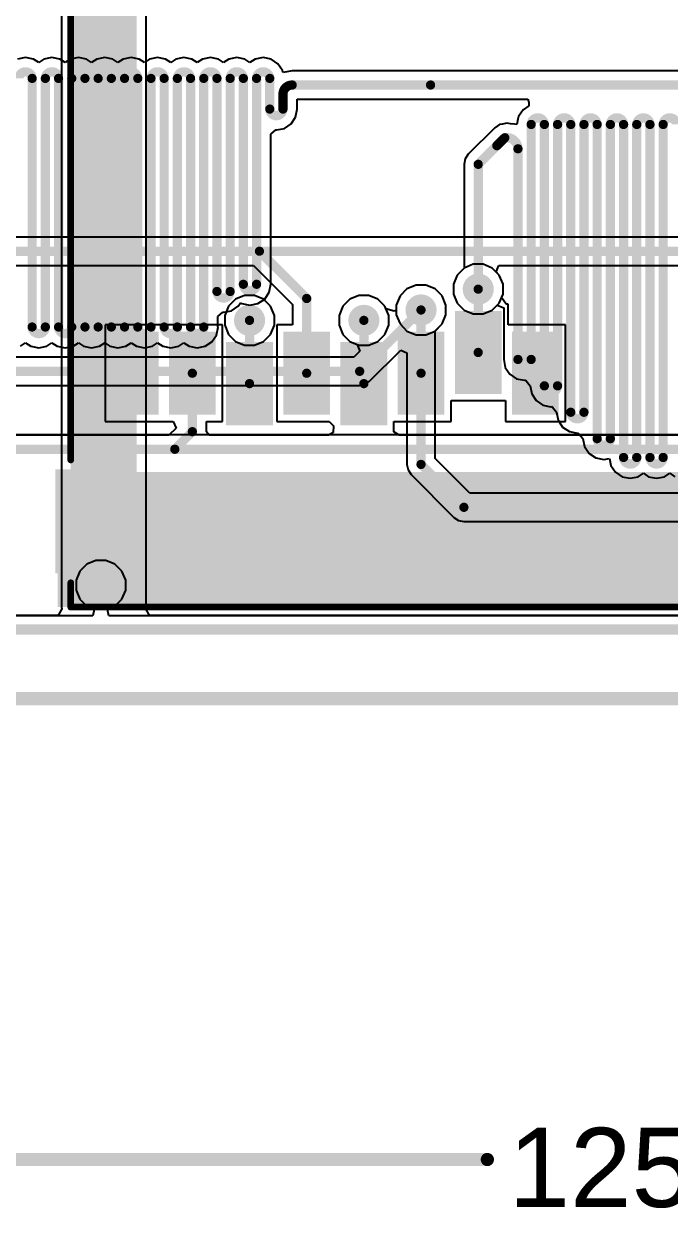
# Model space of a CAD drawing. Header units: inches. Extents: x -3 to 128, y -12 to 41.
# Drawn here: x 45.28 to 57.71, y -11.57 to 11.65 of the extents above; entities that cross this region are included whole.
import ezdxf

# ---------------------------------------------------------------- set-up
doc = ezdxf.new("R2010")
doc.units = ezdxf.units.IN
for name, color, linetype in [('Board Cutout', 216, 'Continuous'), ('Bottom Layer', 5, 'Continuous'), ('Dimension', 6, 'Continuous'), ('Layer 1', 16, 'Continuous'), ('Layer 2', 76, 'Continuous'), ('Top Layer', 1, 'Continuous'), ('Top Overlay', 2, 'Continuous'), ('Top Paste', 8, 'Continuous'), ('Top Solder', 216, 'Continuous'), ('Via Holes', 16, 'Continuous')]:
    doc.layers.add(name, color=color, linetype=linetype)
doc.styles.add('Arial', font='', dxfattribs={"height": 0.2})
doc.styles.get('Arial').set_extended_font_data('Arial')

msp = doc.modelspace()

# ---------------------------------------------------------------- hatches: boundary and pattern name
at = {"layer": 'Bottom Layer'}
h = msp.add_hatch(color=5, dxfattribs=at)
edge = h.paths.add_edge_path()
edge.add_arc((54.021, 6.546), 0.3, 0, 360)
h = msp.add_hatch(color=5, dxfattribs=at)
edge = h.paths.add_edge_path()
edge.add_arc((52.921, 6.146), 0.3, 0, 360)
h = msp.add_hatch(color=5, dxfattribs=at)
edge = h.paths.add_edge_path()
edge.add_arc((49.621, 5.946), 0.3, 0, 360)
h = msp.add_hatch(color=5, dxfattribs=at)
edge = h.paths.add_edge_path()
edge.add_arc((51.821, 5.946), 0.3, 0, 360)
h = msp.add_hatch(color=5, dxfattribs=at)
edge = h.paths.add_edge_path()
edge.add_arc((46.761, 0.85), 0.3, 0, 360)
at = {"layer": 'Layer 1'}
h = msp.add_hatch(color=16, dxfattribs=at)
edge = h.paths.add_edge_path()
edge.add_arc((54.021, 6.546), 0.3, 0, 360)
h = msp.add_hatch(color=16, dxfattribs=at)
edge = h.paths.add_edge_path()
edge.add_arc((52.921, 6.146), 0.3, 0, 360)
h = msp.add_hatch(color=16, dxfattribs=at)
edge = h.paths.add_edge_path()
edge.add_arc((49.621, 5.946), 0.3, 0, 360)
h = msp.add_hatch(color=16, dxfattribs=at)
edge = h.paths.add_edge_path()
edge.add_arc((51.821, 5.946), 0.3, 0, 360)
h = msp.add_hatch(color=16, dxfattribs=at)
edge = h.paths.add_edge_path()
edge.add_arc((46.761, 0.85), 0.3, 0, 360)
at = {"layer": 'Layer 2'}
msp.add_hatch(color=76, dxfattribs=at).paths.add_polyline_path([(46.181, 0.429), (47.451, 0.429), (47.451, 15.63), (46.181, 15.63)])
h = msp.add_hatch(color=76, dxfattribs=at)
edge = h.paths.add_edge_path()
edge.add_arc((54.021, 6.546), 0.3, 0, 360)
h = msp.add_hatch(color=76, dxfattribs=at)
edge = h.paths.add_edge_path()
edge.add_arc((52.921, 6.146), 0.3, 0, 360)
h = msp.add_hatch(color=76, dxfattribs=at)
edge = h.paths.add_edge_path()
edge.add_arc((49.621, 5.946), 0.3, 0, 360)
h = msp.add_hatch(color=76, dxfattribs=at)
edge = h.paths.add_edge_path()
edge.add_arc((51.821, 5.946), 0.3, 0, 360)
h = msp.add_hatch(color=76, dxfattribs=at)
edge = h.paths.add_edge_path()
edge.add_arc((46.761, 0.85), 0.3, 0, 360)
at = {"layer": 'Top Layer'}
h = msp.add_hatch(color=1, dxfattribs=at)
edge = h.paths.add_edge_path()
edge.add_arc((54.021, 6.546), 0.3, 0, 360)
h = msp.add_hatch(color=1, dxfattribs=at)
edge = h.paths.add_edge_path()
edge.add_arc((52.921, 6.146), 0.3, 0, 360)
h = msp.add_hatch(color=1, dxfattribs=at)
edge = h.paths.add_edge_path()
edge.add_arc((49.621, 5.946), 0.3, 0, 360)
h = msp.add_hatch(color=1, dxfattribs=at)
edge = h.paths.add_edge_path()
edge.add_arc((51.821, 5.946), 0.3, 0, 360)
for points in [[(53.621, 6.079), (54.421, 6.079), (54.421, 4.579), (53.621, 4.579)], [(47.021, 5.679), (47.821, 5.679), (47.821, 4.179), (47.021, 4.179)], [(48.121, 5.679), (48.921, 5.679), (48.921, 4.179), (48.121, 4.179)], [(50.321, 5.679), (51.121, 5.679), (51.121, 4.179), (50.321, 4.179)], [(52.521, 5.679), (53.321, 5.679), (53.321, 4.179), (52.521, 4.179)], [(54.721, 5.679), (55.521, 5.679), (55.521, 4.179), (54.721, 4.179)], [(49.221, 5.479), (50.021, 5.479), (50.021, 3.979), (49.221, 3.979)], [(51.421, 5.479), (52.221, 5.479), (52.221, 3.979), (51.421, 3.979)], [(45.931, 0.429), (60.481, 0.429), (60.481, 3.029), (45.931, 3.029)], [(45.931, 3.029), (47.331, 3.029), (47.331, 1.129), (45.931, 1.129)]]:
    msp.add_hatch(color=1, dxfattribs=at).paths.add_polyline_path(points)
h = msp.add_hatch(color=1, dxfattribs=at)
edge = h.paths.add_edge_path()
edge.add_arc((46.761, 0.85), 0.3, 0, 360)
at = {"layer": 'Top Paste'}
for points in [[(53.621, 6.079), (54.421, 6.079), (54.421, 4.579), (53.621, 4.579)], [(47.021, 5.679), (47.821, 5.679), (47.821, 4.179), (47.021, 4.179)], [(48.121, 5.679), (48.921, 5.679), (48.921, 4.179), (48.121, 4.179)], [(50.321, 5.679), (51.121, 5.679), (51.121, 4.179), (50.321, 4.179)], [(52.521, 5.679), (53.321, 5.679), (53.321, 4.179), (52.521, 4.179)], [(54.721, 5.679), (55.521, 5.679), (55.521, 4.179), (54.721, 4.179)], [(49.221, 5.479), (50.021, 5.479), (50.021, 3.979), (49.221, 3.979)], [(51.421, 5.479), (52.221, 5.479), (52.221, 3.979), (51.421, 3.979)], [(45.931, 3.029), (47.331, 3.029), (47.331, 1.129), (45.931, 1.129)]]:
    msp.add_hatch(color=8, dxfattribs=at).paths.add_polyline_path(points)
at = {"layer": 'Top Solder'}
for points in [[(53.571, 6.129), (54.471, 6.129), (54.471, 4.529), (53.571, 4.529)], [(46.971, 5.729), (47.871, 5.729), (47.871, 4.129), (46.971, 4.129)], [(48.071, 5.729), (48.971, 5.729), (48.971, 4.129), (48.071, 4.129)], [(50.271, 5.729), (51.171, 5.729), (51.171, 4.129), (50.271, 4.129)], [(52.471, 5.729), (53.371, 5.729), (53.371, 4.129), (52.471, 4.129)], [(54.671, 5.729), (55.571, 5.729), (55.571, 4.129), (54.671, 4.129)], [(49.171, 5.529), (50.071, 5.529), (50.071, 3.929), (49.171, 3.929)], [(51.371, 5.529), (52.271, 5.529), (52.271, 3.929), (51.371, 3.929)], [(45.881, 3.079), (47.381, 3.079), (47.381, 1.079), (45.881, 1.079)]]:
    msp.add_hatch(color=216, dxfattribs=at).paths.add_polyline_path(points)
at = {"layer": 'Via Holes'}
h = msp.add_hatch(color=7, dxfattribs=at)
edge = h.paths.add_edge_path()
edge.add_arc((54.021, 6.546), 0.15, 0, 360)
h = msp.add_hatch(color=7, dxfattribs=at)
edge = h.paths.add_edge_path()
edge.add_arc((52.921, 6.146), 0.15, 0, 360)
h = msp.add_hatch(color=7, dxfattribs=at)
edge = h.paths.add_edge_path()
edge.add_arc((49.621, 5.946), 0.15, 0, 360)
h = msp.add_hatch(color=7, dxfattribs=at)
edge = h.paths.add_edge_path()
edge.add_arc((51.821, 5.946), 0.15, 0, 360)
h = msp.add_hatch(color=7, dxfattribs=at)
edge = h.paths.add_edge_path()
edge.add_arc((46.761, 0.85), 0.15, 0, 360)

# ---------------------------------------------------------------- linework, layer by layer
at = {"layer": 'Board Cutout'}
msp.add_lwpolyline([(0, 0, 0.2, 0.2, 0), (60, 0, 0.2, 0.2, 0)], format="xyseb", dxfattribs=at)
at = {"layer": 'Bottom Layer'}
for p, q in [((53.926, 7.024), (53.75, 6.951)), ((54.116, 7.024), (53.926, 7.024)), ((54.291, 6.951), (54.116, 7.024)), ((53.616, 6.817), (53.543, 6.641)), ((53.75, 6.951), (53.616, 6.817)), ((54.426, 6.817), (54.291, 6.951)), ((54.499, 6.641), (54.426, 6.817)), ((52.65, 6.551), (52.516, 6.417)), ((52.826, 6.624), (52.65, 6.551)), ((53.016, 6.624), (52.826, 6.624)), ((53.191, 6.551), (53.016, 6.624)), ((53.326, 6.417), (53.191, 6.551)), ((53.543, 6.641), (53.543, 6.451)), ((54.499, 6.451), (54.499, 6.641)), ((49.35, 6.351), (49.216, 6.217)), ((49.526, 6.424), (49.35, 6.351)), ((49.716, 6.424), (49.526, 6.424)), ((49.891, 6.351), (49.716, 6.424)), ((50.026, 6.217), (49.891, 6.351)), ((52.516, 6.417), (52.443, 6.241)), ((53.399, 6.241), (53.326, 6.417)), ((53.543, 6.451), (53.616, 6.276)), ((53.616, 6.276), (53.75, 6.141)), ((54.291, 6.141), (54.426, 6.276)), ((54.426, 6.276), (54.499, 6.451)), ((49.216, 6.217), (49.143, 6.041)), ((49.143, 6.041), (49.143, 5.851)), ((50.099, 6.041), (50.026, 6.217)), ((50.099, 5.851), (50.099, 6.041)), ((52.443, 6.241), (52.443, 6.051)), ((52.443, 6.051), (52.516, 5.876)), ((53.326, 5.876), (53.399, 6.051)), ((53.399, 6.051), (53.399, 6.241)), ((53.75, 6.141), (53.926, 6.069)), ((53.926, 6.069), (54.116, 6.069)), ((54.116, 6.069), (54.291, 6.141)), ((49.143, 5.851), (49.216, 5.676)), ((50.026, 5.676), (50.099, 5.851)), ((52.516, 5.876), (52.65, 5.741)), ((53.191, 5.741), (53.326, 5.876)), ((49.216, 5.676), (49.35, 5.541)), ((49.891, 5.541), (50.026, 5.676)), ((52.65, 5.741), (52.826, 5.669)), ((52.826, 5.669), (53.016, 5.669)), ((53.016, 5.669), (53.191, 5.741)), ((49.35, 5.541), (49.526, 5.469)), ((49.526, 5.469), (49.716, 5.469)), ((49.716, 5.469), (49.891, 5.541)), ((60.858, 3.746), (0.259, 3.746))]:
    msp.add_line(p, q, dxfattribs=at)
at = {"layer": 'Dimension'}
for points in [[(36.856, -1.334, 0.254, 0.254, 0), (60, -1.334, 0.254, 0.254, 0)], [(0, -10.199, 0.254, 0.254, 0), (54.197, -10.199, 0.254, 0.254, 0)]]:
    msp.add_lwpolyline(points, format="xyseb", dxfattribs=at)
msp.add_lwpolyline([(54.133, -10.199, 0.127, 0.127, 1), (54.26, -10.199, 0.127, 0.127, 1)], format="xyseb", close=True, dxfattribs=at)
at = {"layer": 'Layer 1'}
for p, q in [((45.311, 11.002), (45.157, 10.972)), ((45.465, 10.972), (45.311, 11.002)), ((45.565, 10.904), (45.465, 10.972)), ((45.665, 10.972), (45.565, 10.904)), ((45.819, 11.002), (45.665, 10.972)), ((45.973, 10.972), (45.819, 11.002)), ((46.073, 10.904), (45.973, 10.972)), ((46.173, 10.972), (46.073, 10.904)), ((46.327, 11.002), (46.173, 10.972)), ((46.481, 10.972), (46.327, 11.002)), ((46.581, 10.904), (46.481, 10.972)), ((46.681, 10.972), (46.581, 10.904)), ((46.835, 11.002), (46.681, 10.972)), ((46.989, 10.972), (46.835, 11.002)), ((47.089, 10.904), (46.989, 10.972)), ((47.189, 10.972), (47.089, 10.904)), ((47.343, 11.002), (47.189, 10.972)), ((47.497, 10.972), (47.343, 11.002)), ((47.597, 10.904), (47.497, 10.972)), ((47.697, 10.972), (47.597, 10.904)), ((47.851, 11.002), (47.697, 10.972)), ((48.005, 10.972), (47.851, 11.002)), ((48.105, 10.904), (48.005, 10.972)), ((48.205, 10.972), (48.105, 10.904)), ((48.359, 11.002), (48.205, 10.972)), ((48.513, 10.972), (48.359, 11.002)), ((48.613, 10.904), (48.513, 10.972)), ((48.713, 10.972), (48.613, 10.904)), ((48.867, 11.002), (48.713, 10.972)), ((49.021, 10.972), (48.867, 11.002)), ((49.121, 10.904), (49.021, 10.972)), ((49.221, 10.972), (49.121, 10.904)), ((49.375, 11.002), (49.221, 10.972)), ((49.529, 10.972), (49.375, 11.002)), ((49.629, 10.904), (49.529, 10.972)), ((49.729, 10.972), (49.629, 10.904)), ((49.883, 11.002), (49.729, 10.972)), ((50.037, 10.972), (49.883, 11.002)), ((50.167, 10.884), (50.037, 10.972)), ((50.254, 10.754), (50.167, 10.884)), ((50.261, 10.718), (50.254, 10.754)), ((50.268, 10.715), (50.261, 10.718)), ((50.442, 10.749), (50.268, 10.715)), ((50.442, 10.746), (50.442, 10.749)), ((60.302, 10.746), (50.442, 10.746)), ((50.508, 9.857), (50.538, 10.011)), ((50.536, 10.011), (50.536, 10.202)), ((50.536, 10.202), (54.976, 10.202)), ((50.538, 10.011), (50.536, 10.011)), ((54.883, 9.999), (54.796, 9.868)), ((54.997, 10.075), (54.883, 9.999)), ((54.976, 10.202), (54.996, 10.138)), ((54.996, 10.138), (54.997, 10.075)), ((50.421, 9.727), (50.508, 9.857)), ((54.785, 9.815), (54.761, 9.715)), ((54.796, 9.868), (54.785, 9.815)), ((50.028, 9.531), (50.126, 9.612)), ((50.028, 6.64), (50.028, 9.531)), ((50.126, 9.612), (50.137, 9.609)), ((50.137, 9.609), (50.291, 9.64)), ((50.291, 9.64), (50.421, 9.727)), ((54.34, 9.652), (53.828, 9.141)), ((54.428, 9.711), (54.34, 9.652)), ((54.486, 9.722), (54.428, 9.711)), ((54.569, 9.739), (54.486, 9.722)), ((54.486, 9.722), (54.486, 9.722)), ((54.642, 9.724), (54.569, 9.739)), ((54.718, 9.718), (54.642, 9.724)), ((54.761, 9.715), (54.718, 9.718)), ((53.828, 9.141), (53.77, 9.052)), ((53.77, 9.052), (53.749, 8.948)), ((53.749, 8.948), (53.749, 6.95)), ((53.616, 6.817), (53.543, 6.641)), ((53.749, 6.95), (53.616, 6.817)), ((50, 6.486), (50.03, 6.64)), ((50.03, 6.64), (50.028, 6.64)), ((52.65, 6.551), (52.516, 6.417)), ((52.826, 6.624), (52.65, 6.551)), ((53.016, 6.624), (52.826, 6.624)), ((53.191, 6.551), (53.016, 6.624)), ((53.326, 6.417), (53.191, 6.551)), ((53.543, 6.641), (53.543, 6.451)), ((49.405, 6.218), (49.45, 6.286)), ((49.45, 6.286), (49.475, 6.269)), ((49.475, 6.269), (49.629, 6.239)), ((49.629, 6.239), (49.783, 6.269)), ((49.783, 6.269), (49.913, 6.356)), ((49.913, 6.356), (50, 6.486)), ((51.55, 6.351), (51.416, 6.217)), ((51.726, 6.424), (51.55, 6.351)), ((51.916, 6.424), (51.726, 6.424)), ((52.091, 6.351), (51.916, 6.424)), ((52.226, 6.217), (52.091, 6.351)), ((52.516, 6.417), (52.443, 6.241)), ((53.399, 6.241), (53.326, 6.417)), ((53.543, 6.451), (53.616, 6.276)), ((53.616, 6.276), (53.75, 6.141)), ((49.012, 6.022), (49.11, 6.103)), ((49.11, 6.103), (49.121, 6.101)), ((49.121, 6.101), (49.275, 6.131)), ((49.275, 6.131), (49.405, 6.218)), ((51.416, 6.217), (51.343, 6.041)), ((51.343, 6.041), (51.343, 5.851)), ((52.246, 6.169), (52.226, 6.217)), ((52.402, 6.123), (52.246, 6.169)), ((52.443, 6.151), (52.402, 6.123)), ((52.443, 6.241), (52.443, 6.151)), ((53.326, 5.876), (53.399, 6.051)), ((53.399, 6.051), (53.399, 6.241)), ((53.75, 6.141), (53.926, 6.069)), ((53.926, 6.069), (54.116, 6.069)), ((54.116, 6.069), (54.291, 6.141)), ((54.291, 6.141), (54.387, 6.237)), ((54.387, 6.237), (54.514, 6.184)), ((54.514, 6.184), (54.514, 5.194)), ((48.984, 5.664), (49.014, 5.818)), ((49.012, 5.818), (49.012, 6.022)), ((49.014, 5.818), (49.012, 5.818)), ((51.343, 5.851), (51.416, 5.676)), ((53.193, 5.743), (53.326, 5.876)), ((48.897, 5.534), (48.984, 5.664)), ((51.416, 5.676), (51.55, 5.541)), ((53.193, 3.286), (53.193, 5.743)), ((45.211, 5.447), (45.311, 5.514)), ((45.311, 5.514), (45.411, 5.447)), ((45.411, 5.447), (45.565, 5.417)), ((45.565, 5.417), (45.719, 5.447)), ((45.719, 5.447), (45.819, 5.514)), ((45.819, 5.514), (45.919, 5.447)), ((45.919, 5.447), (46.073, 5.417)), ((46.073, 5.417), (46.227, 5.447)), ((46.227, 5.447), (46.327, 5.514)), ((46.327, 5.514), (46.427, 5.447)), ((46.427, 5.447), (46.581, 5.417)), ((46.581, 5.417), (46.735, 5.447)), ((46.735, 5.447), (46.835, 5.514)), ((46.835, 5.514), (46.935, 5.447)), ((46.935, 5.447), (47.089, 5.417)), ((47.089, 5.417), (47.243, 5.447)), ((47.243, 5.447), (47.343, 5.514)), ((47.343, 5.514), (47.443, 5.447)), ((47.443, 5.447), (47.597, 5.417)), ((47.597, 5.417), (47.751, 5.447)), ((47.751, 5.447), (47.851, 5.514)), ((47.851, 5.514), (47.951, 5.447)), ((47.951, 5.447), (48.105, 5.417)), ((48.105, 5.417), (48.259, 5.447)), ((48.259, 5.447), (48.359, 5.514)), ((48.359, 5.514), (48.459, 5.447)), ((48.459, 5.447), (48.613, 5.417)), ((48.613, 5.417), (48.767, 5.447)), ((48.767, 5.447), (48.897, 5.534)), ((51.55, 5.541), (51.693, 5.482)), ((51.741, 5.351), (51.627, 5.237)), ((51.693, 5.482), (51.741, 5.351)), ((51.932, 4.773), (52.532, 5.373)), ((52.532, 5.373), (52.649, 5.324)), ((51.627, 5.237), (38.938, 5.237)), ((52.649, 5.324), (52.649, 3.174)), ((54.514, 5.194), (54.511, 5.194)), ((54.511, 5.194), (54.542, 5.04)), ((54.542, 5.04), (54.629, 4.91)), ((54.629, 4.91), (54.759, 4.823)), ((38.825, 4.693), (51.739, 4.693)), ((51.739, 4.693), (51.843, 4.714)), ((51.843, 4.714), (51.932, 4.773)), ((54.759, 4.823), (54.913, 4.793)), ((54.913, 4.793), (54.924, 4.795)), ((54.924, 4.795), (54.941, 4.781)), ((54.941, 4.781), (55.019, 4.686)), ((55.019, 4.686), (55.05, 4.532)), ((55.05, 4.532), (55.137, 4.402)), ((55.137, 4.402), (55.267, 4.315)), ((55.267, 4.315), (55.421, 4.285)), ((55.421, 4.285), (55.432, 4.287)), ((55.432, 4.287), (55.449, 4.273)), ((55.449, 4.273), (55.527, 4.178)), ((55.527, 4.178), (55.558, 4.024)), ((55.558, 4.024), (55.645, 3.894)), ((55.645, 3.894), (55.775, 3.807)), ((55.775, 3.807), (55.929, 3.777)), ((55.929, 3.777), (55.94, 3.779)), ((55.94, 3.779), (55.957, 3.765)), ((55.957, 3.765), (56.035, 3.67)), ((56.035, 3.67), (56.066, 3.516)), ((56.066, 3.516), (56.153, 3.386)), ((53.858, 2.621), (53.193, 3.286)), ((56.153, 3.386), (56.283, 3.299)), ((56.283, 3.299), (56.437, 3.269)), ((56.437, 3.269), (56.547, 3.291)), ((56.547, 3.291), (56.574, 3.155)), ((52.649, 3.174), (52.67, 3.07)), ((52.67, 3.07), (52.728, 2.981)), ((56.574, 3.155), (56.661, 3.024)), ((56.661, 3.024), (56.791, 2.937)), ((52.728, 2.981), (53.553, 2.156)), ((56.791, 2.937), (56.945, 2.907)), ((56.945, 2.907), (57.098, 2.937)), ((57.098, 2.937), (57.199, 3.004)), ((57.199, 3.004), (57.299, 2.937)), ((57.299, 2.937), (57.453, 2.907)), ((57.453, 2.907), (57.606, 2.937)), ((57.606, 2.937), (57.707, 3.004)), ((57.707, 3.004), (57.807, 2.937)), ((68.853, 2.621), (53.858, 2.621)), ((53.553, 2.156), (53.642, 2.098)), ((53.642, 2.098), (53.746, 2.077)), ((53.746, 2.077), (53.746, 2.077)), ((53.746, 2.077), (68.853, 2.077)), ((46.49, 1.255), (46.356, 1.121)), ((46.666, 1.328), (46.49, 1.255)), ((46.856, 1.328), (46.666, 1.328)), ((47.031, 1.255), (46.856, 1.328)), ((47.166, 1.121), (47.031, 1.255)), ((46.356, 1.121), (46.283, 0.945)), ((46.283, 0.945), (46.283, 0.755)), ((47.238, 0.945), (47.166, 1.121)), ((47.238, 0.755), (47.238, 0.945)), ((46.283, 0.755), (46.356, 0.579)), ((47.166, 0.579), (47.238, 0.755)), ((46.356, 0.579), (46.49, 0.445)), ((47.031, 0.445), (47.166, 0.579)), ((46.607, 0.259), (31.637, 0.259)), ((46.49, 0.445), (46.633, 0.386)), ((46.633, 0.386), (46.607, 0.259)), ((46.889, 0.386), (47.031, 0.445)), ((46.914, 0.259), (46.889, 0.386)), ((60, 0.259), (46.914, 0.259))]:
    msp.add_line(p, q, dxfattribs=at)
for points in [[(45.184, 10.601, 0.178, 0.178, -1), (45.438, 10.601, 0.178, 0.178, 0)], [(45.438, 5.818, 0.178, 0.178, 0), (45.438, 10.601, 0.178, 0.178, 0)], [(45.692, 10.601, 0.178, 0.178, -1), (45.946, 10.601, 0.178, 0.178, 0)], [(45.692, 5.818, 0.178, 0.178, 0), (45.692, 10.601, 0.178, 0.178, 0)], [(45.946, 5.818, 0.178, 0.178, 0), (45.946, 10.601, 0.178, 0.178, 0)], [(46.2, 10.601, 0.178, 0.178, -1), (46.454, 10.601, 0.178, 0.178, 0)], [(46.2, 5.818, 0.178, 0.178, 0), (46.2, 10.601, 0.178, 0.178, 0)], [(46.454, 5.818, 0.178, 0.178, 0), (46.454, 10.601, 0.178, 0.178, 0)], [(46.708, 10.601, 0.178, 0.178, -1), (46.962, 10.601, 0.178, 0.178, 0)], [(46.708, 5.818, 0.178, 0.178, 0), (46.708, 10.601, 0.178, 0.178, 0)], [(46.962, 5.818, 0.178, 0.178, 0), (46.962, 10.601, 0.178, 0.178, 0)], [(47.216, 10.601, 0.178, 0.178, -1), (47.47, 10.601, 0.178, 0.178, 0)], [(47.216, 5.818, 0.178, 0.178, 0), (47.216, 10.601, 0.178, 0.178, 0)], [(47.47, 5.818, 0.178, 0.178, 0), (47.47, 10.601, 0.178, 0.178, 0)], [(47.724, 10.601, 0.178, 0.178, -1), (47.978, 10.601, 0.178, 0.178, 0)], [(47.724, 5.818, 0.178, 0.178, 0), (47.724, 10.601, 0.178, 0.178, 0)], [(47.978, 5.818, 0.178, 0.178, 0), (47.978, 10.601, 0.178, 0.178, 0)], [(48.232, 10.601, 0.178, 0.178, -1), (48.486, 10.601, 0.178, 0.178, 0)], [(48.232, 5.818, 0.178, 0.178, 0), (48.232, 10.601, 0.178, 0.178, 0)], [(48.486, 5.818, 0.178, 0.178, 0), (48.486, 10.601, 0.178, 0.178, 0)], [(48.74, 10.601, 0.178, 0.178, -1), (48.994, 10.601, 0.178, 0.178, 0)], [(48.74, 5.818, 0.178, 0.178, 0), (48.74, 10.601, 0.178, 0.178, 0)], [(48.994, 6.502, 0.178, 0.178, 0), (48.994, 10.601, 0.178, 0.178, 0)], [(49.248, 10.601, 0.178, 0.178, -1), (49.502, 10.601, 0.178, 0.178, 0)], [(49.248, 6.502, 0.178, 0.178, 0), (49.248, 10.601, 0.178, 0.178, 0)], [(49.502, 6.64, 0.178, 0.178, 0), (49.502, 10.601, 0.178, 0.178, 0)], [(49.756, 10.601, 0.178, 0.178, -1), (50.01, 10.601, 0.178, 0.178, 0)], [(49.756, 6.64, 0.178, 0.178, 0), (49.756, 10.601, 0.178, 0.178, 0)], [(50.01, 10.011, 0.178, 0.178, 0), (50.01, 10.601, 0.178, 0.178, 0)], [(50.264, 10.296, 0.178, 0.178, -0.414214), (50.442, 10.474, 0.178, 0.178, 0)], [(50.442, 10.474, 0.178, 0.178, 0), (53.104, 10.474, 0.178, 0.178, 0)], [(53.104, 10.474, 0.178, 0.178, 0), (60.705, 10.474, 0.178, 0.178, 0)], [(50.264, 10.011, 0.178, 0.178, 0), (50.264, 10.296, 0.178, 0.178, 0)], [(50.264, 10.011, 0.178, 0.178, -1), (50.01, 10.011, 0.178, 0.178, 0)], [(55.04, 9.715, 0.178, 0.178, -1), (55.294, 9.715, 0.178, 0.178, 0)], [(55.04, 5.194, 0.178, 0.178, 0), (55.04, 9.715, 0.178, 0.178, 0)], [(55.294, 4.686, 0.178, 0.178, 0), (55.294, 9.715, 0.178, 0.178, 0)], [(55.548, 9.715, 0.178, 0.178, -1), (55.802, 9.715, 0.178, 0.178, 0)], [(55.548, 4.686, 0.178, 0.178, 0), (55.548, 9.715, 0.178, 0.178, 0)], [(55.802, 4.178, 0.178, 0.178, 0), (55.802, 9.715, 0.178, 0.178, 0)], [(56.056, 9.715, 0.178, 0.178, -1), (56.31, 9.715, 0.178, 0.178, 0)], [(56.056, 4.178, 0.178, 0.178, 0), (56.056, 9.715, 0.178, 0.178, 0)], [(56.31, 3.67, 0.178, 0.178, 0), (56.31, 9.715, 0.178, 0.178, 0)], [(56.564, 9.715, 0.178, 0.178, -1), (56.818, 9.715, 0.178, 0.178, 0)], [(56.564, 3.67, 0.178, 0.178, 0), (56.564, 9.715, 0.178, 0.178, 0)], [(56.818, 3.308, 0.178, 0.178, 0), (56.818, 9.715, 0.178, 0.178, 0)], [(57.072, 9.715, 0.178, 0.178, -1), (57.326, 9.715, 0.178, 0.178, 0)], [(57.072, 3.308, 0.178, 0.178, 0), (57.072, 9.715, 0.178, 0.178, 0)], [(57.326, 3.308, 0.178, 0.178, 0), (57.326, 9.715, 0.178, 0.178, 0)], [(57.58, 9.715, 0.178, 0.178, -1), (57.834, 9.715, 0.178, 0.178, 0)], [(57.58, 3.308, 0.178, 0.178, 0), (57.58, 9.715, 0.178, 0.178, 0)], [(54.379, 9.307, 0.178, 0.178, 0), (54.532, 9.459, 0.178, 0.178, 0)], [(54.532, 9.459, 0.178, 0.178, -0.464196), (54.786, 9.247, 0.178, 0.178, 0)], [(54.021, 8.948, 0.178, 0.178, 0), (54.379, 9.307, 0.178, 0.178, 0)], [(54.786, 5.194, 0.178, 0.178, 0), (54.786, 9.247, 0.178, 0.178, 0)], [(54.021, 6.546, 0.178, 0.178, 0), (54.021, 8.948, 0.178, 0.178, 0)], [(49.248, 6.502, 0.178, 0.178, -1), (48.994, 6.502, 0.178, 0.178, 0)], [(49.756, 6.64, 0.178, 0.178, -1), (49.502, 6.64, 0.178, 0.178, 0)], [(51.739, 4.965, 0.178, 0.178, 0), (52.921, 6.146, 0.178, 0.178, 0)], [(52.921, 3.174, 0.178, 0.178, 0), (52.921, 6.146, 0.178, 0.178, 0)], [(45.692, 5.818, 0.178, 0.178, -1), (45.438, 5.818, 0.178, 0.178, 0)], [(46.2, 5.818, 0.178, 0.178, -1), (45.946, 5.818, 0.178, 0.178, 0)], [(46.708, 5.818, 0.178, 0.178, -1), (46.454, 5.818, 0.178, 0.178, 0)], [(47.216, 5.818, 0.178, 0.178, -1), (46.962, 5.818, 0.178, 0.178, 0)], [(47.724, 5.818, 0.178, 0.178, -1), (47.47, 5.818, 0.178, 0.178, 0)], [(48.232, 5.818, 0.178, 0.178, -1), (47.978, 5.818, 0.178, 0.178, 0)], [(48.74, 5.818, 0.178, 0.178, -1), (48.486, 5.818, 0.178, 0.178, 0)], [(55.04, 5.194, 0.178, 0.178, -1), (54.786, 5.194, 0.178, 0.178, 0)], [(38.825, 4.965, 0.178, 0.178, 0), (51.739, 4.965, 0.178, 0.178, 0)], [(55.548, 4.686, 0.178, 0.178, -1), (55.294, 4.686, 0.178, 0.178, 0)], [(56.056, 4.178, 0.178, 0.178, -1), (55.802, 4.178, 0.178, 0.178, 0)], [(56.564, 3.67, 0.178, 0.178, -1), (56.31, 3.67, 0.178, 0.178, 0)], [(52.921, 3.174, 0.178, 0.178, 0), (53.746, 2.349, 0.178, 0.178, 0)], [(57.072, 3.308, 0.178, 0.178, -1), (56.818, 3.308, 0.178, 0.178, 0)], [(57.58, 3.308, 0.178, 0.178, -1), (57.326, 3.308, 0.178, 0.178, 0)], [(53.746, 2.349, 0.178, 0.178, 0), (69.257, 2.349, 0.178, 0.178, 0)]]:
    msp.add_lwpolyline(points, format="xyseb", dxfattribs=at)
for points in [[(45.394, 10.601, 0.0889, 0.0889, 1), (45.482, 10.601, 0.0889, 0.0889, 1)], [(45.394, 10.601, 0.0889, 0.0889, 1), (45.482, 10.601, 0.0889, 0.0889, 1)], [(45.648, 10.601, 0.0889, 0.0889, 1), (45.736, 10.601, 0.0889, 0.0889, 1)], [(45.648, 10.601, 0.0889, 0.0889, 1), (45.736, 10.601, 0.0889, 0.0889, 1)], [(45.902, 10.601, 0.0889, 0.0889, 1), (45.99, 10.601, 0.0889, 0.0889, 1)], [(45.902, 10.601, 0.0889, 0.0889, 1), (45.99, 10.601, 0.0889, 0.0889, 1)], [(46.156, 10.601, 0.0889, 0.0889, 1), (46.244, 10.601, 0.0889, 0.0889, 1)], [(46.156, 10.601, 0.0889, 0.0889, 1), (46.244, 10.601, 0.0889, 0.0889, 1)], [(46.41, 10.601, 0.0889, 0.0889, 1), (46.498, 10.601, 0.0889, 0.0889, 1)], [(46.41, 10.601, 0.0889, 0.0889, 1), (46.498, 10.601, 0.0889, 0.0889, 1)], [(46.664, 10.601, 0.0889, 0.0889, 1), (46.752, 10.601, 0.0889, 0.0889, 1)], [(46.664, 10.601, 0.0889, 0.0889, 1), (46.752, 10.601, 0.0889, 0.0889, 1)], [(46.918, 10.601, 0.0889, 0.0889, 1), (47.006, 10.601, 0.0889, 0.0889, 1)], [(46.918, 10.601, 0.0889, 0.0889, 1), (47.006, 10.601, 0.0889, 0.0889, 1)], [(47.172, 10.601, 0.0889, 0.0889, 1), (47.26, 10.601, 0.0889, 0.0889, 1)], [(47.172, 10.601, 0.0889, 0.0889, 1), (47.26, 10.601, 0.0889, 0.0889, 1)], [(47.426, 10.601, 0.0889, 0.0889, 1), (47.514, 10.601, 0.0889, 0.0889, 1)], [(47.426, 10.601, 0.0889, 0.0889, 1), (47.514, 10.601, 0.0889, 0.0889, 1)], [(47.68, 10.601, 0.0889, 0.0889, 1), (47.768, 10.601, 0.0889, 0.0889, 1)], [(47.68, 10.601, 0.0889, 0.0889, 1), (47.768, 10.601, 0.0889, 0.0889, 1)], [(47.934, 10.601, 0.0889, 0.0889, 1), (48.022, 10.601, 0.0889, 0.0889, 1)], [(47.934, 10.601, 0.0889, 0.0889, 1), (48.022, 10.601, 0.0889, 0.0889, 1)], [(48.188, 10.601, 0.0889, 0.0889, 1), (48.276, 10.601, 0.0889, 0.0889, 1)], [(48.188, 10.601, 0.0889, 0.0889, 1), (48.276, 10.601, 0.0889, 0.0889, 1)], [(48.442, 10.601, 0.0889, 0.0889, 1), (48.53, 10.601, 0.0889, 0.0889, 1)], [(48.442, 10.601, 0.0889, 0.0889, 1), (48.53, 10.601, 0.0889, 0.0889, 1)], [(48.696, 10.601, 0.0889, 0.0889, 1), (48.784, 10.601, 0.0889, 0.0889, 1)], [(48.696, 10.601, 0.0889, 0.0889, 1), (48.784, 10.601, 0.0889, 0.0889, 1)], [(48.95, 10.601, 0.0889, 0.0889, 1), (49.038, 10.601, 0.0889, 0.0889, 1)], [(48.95, 10.601, 0.0889, 0.0889, 1), (49.038, 10.601, 0.0889, 0.0889, 1)], [(49.204, 10.601, 0.0889, 0.0889, 1), (49.292, 10.601, 0.0889, 0.0889, 1)], [(49.204, 10.601, 0.0889, 0.0889, 1), (49.292, 10.601, 0.0889, 0.0889, 1)], [(49.458, 10.601, 0.0889, 0.0889, 1), (49.546, 10.601, 0.0889, 0.0889, 1)], [(49.458, 10.601, 0.0889, 0.0889, 1), (49.546, 10.601, 0.0889, 0.0889, 1)], [(49.712, 10.601, 0.0889, 0.0889, 1), (49.8, 10.601, 0.0889, 0.0889, 1)], [(49.712, 10.601, 0.0889, 0.0889, 1), (49.8, 10.601, 0.0889, 0.0889, 1)], [(49.966, 10.601, 0.0889, 0.0889, 1), (50.054, 10.601, 0.0889, 0.0889, 1)], [(49.966, 10.601, 0.0889, 0.0889, 1), (50.054, 10.601, 0.0889, 0.0889, 1)], [(50.397, 10.474, 0.0889, 0.0889, 1), (50.486, 10.474, 0.0889, 0.0889, 1)], [(50.397, 10.474, 0.0889, 0.0889, 1), (50.486, 10.474, 0.0889, 0.0889, 1)], [(53.059, 10.474, 0.0889, 0.0889, 1), (53.148, 10.474, 0.0889, 0.0889, 1)], [(53.059, 10.474, 0.0889, 0.0889, 1), (53.148, 10.474, 0.0889, 0.0889, 1)], [(50.22, 10.296, 0.0889, 0.0889, 1), (50.308, 10.296, 0.0889, 0.0889, 1)], [(50.22, 10.296, 0.0889, 0.0889, 1), (50.308, 10.296, 0.0889, 0.0889, 1)], [(49.966, 10.011, 0.0889, 0.0889, 1), (50.054, 10.011, 0.0889, 0.0889, 1)], [(49.966, 10.011, 0.0889, 0.0889, 1), (50.054, 10.011, 0.0889, 0.0889, 1)], [(50.22, 10.011, 0.0889, 0.0889, 1), (50.308, 10.011, 0.0889, 0.0889, 1)], [(50.22, 10.011, 0.0889, 0.0889, 1), (50.308, 10.011, 0.0889, 0.0889, 1)], [(54.995, 9.715, 0.0889, 0.0889, 1), (55.084, 9.715, 0.0889, 0.0889, 1)], [(54.995, 9.715, 0.0889, 0.0889, 1), (55.084, 9.715, 0.0889, 0.0889, 1)], [(55.249, 9.715, 0.0889, 0.0889, 1), (55.338, 9.715, 0.0889, 0.0889, 1)], [(55.249, 9.715, 0.0889, 0.0889, 1), (55.338, 9.715, 0.0889, 0.0889, 1)], [(55.503, 9.715, 0.0889, 0.0889, 1), (55.592, 9.715, 0.0889, 0.0889, 1)], [(55.503, 9.715, 0.0889, 0.0889, 1), (55.592, 9.715, 0.0889, 0.0889, 1)], [(55.757, 9.715, 0.0889, 0.0889, 1), (55.846, 9.715, 0.0889, 0.0889, 1)], [(55.757, 9.715, 0.0889, 0.0889, 1), (55.846, 9.715, 0.0889, 0.0889, 1)], [(56.011, 9.715, 0.0889, 0.0889, 1), (56.1, 9.715, 0.0889, 0.0889, 1)], [(56.011, 9.715, 0.0889, 0.0889, 1), (56.1, 9.715, 0.0889, 0.0889, 1)], [(56.265, 9.715, 0.0889, 0.0889, 1), (56.354, 9.715, 0.0889, 0.0889, 1)], [(56.265, 9.715, 0.0889, 0.0889, 1), (56.354, 9.715, 0.0889, 0.0889, 1)], [(56.519, 9.715, 0.0889, 0.0889, 1), (56.608, 9.715, 0.0889, 0.0889, 1)], [(56.519, 9.715, 0.0889, 0.0889, 1), (56.608, 9.715, 0.0889, 0.0889, 1)], [(56.773, 9.715, 0.0889, 0.0889, 1), (56.862, 9.715, 0.0889, 0.0889, 1)], [(56.773, 9.715, 0.0889, 0.0889, 1), (56.862, 9.715, 0.0889, 0.0889, 1)], [(57.027, 9.715, 0.0889, 0.0889, 1), (57.116, 9.715, 0.0889, 0.0889, 1)], [(57.027, 9.715, 0.0889, 0.0889, 1), (57.116, 9.715, 0.0889, 0.0889, 1)], [(57.281, 9.715, 0.0889, 0.0889, 1), (57.37, 9.715, 0.0889, 0.0889, 1)], [(57.281, 9.715, 0.0889, 0.0889, 1), (57.37, 9.715, 0.0889, 0.0889, 1)], [(57.535, 9.715, 0.0889, 0.0889, 1), (57.624, 9.715, 0.0889, 0.0889, 1)], [(57.535, 9.715, 0.0889, 0.0889, 1), (57.624, 9.715, 0.0889, 0.0889, 1)], [(54.487, 9.459, 0.0889, 0.0889, 1), (54.576, 9.459, 0.0889, 0.0889, 1)], [(54.487, 9.459, 0.0889, 0.0889, 1), (54.576, 9.459, 0.0889, 0.0889, 1)], [(54.335, 9.307, 0.0889, 0.0889, 1), (54.424, 9.307, 0.0889, 0.0889, 1)], [(54.335, 9.307, 0.0889, 0.0889, 1), (54.424, 9.307, 0.0889, 0.0889, 1)], [(54.741, 9.247, 0.0889, 0.0889, 1), (54.83, 9.247, 0.0889, 0.0889, 1)], [(54.741, 9.247, 0.0889, 0.0889, 1), (54.83, 9.247, 0.0889, 0.0889, 1)], [(53.976, 8.948, 0.0889, 0.0889, 1), (54.065, 8.948, 0.0889, 0.0889, 1)], [(53.976, 8.948, 0.0889, 0.0889, 1), (54.065, 8.948, 0.0889, 0.0889, 1)], [(48.95, 6.502, 0.0889, 0.0889, 1), (49.038, 6.502, 0.0889, 0.0889, 1)], [(48.95, 6.502, 0.0889, 0.0889, 1), (49.038, 6.502, 0.0889, 0.0889, 1)], [(49.204, 6.502, 0.0889, 0.0889, 1), (49.292, 6.502, 0.0889, 0.0889, 1)], [(49.204, 6.502, 0.0889, 0.0889, 1), (49.292, 6.502, 0.0889, 0.0889, 1)], [(49.458, 6.64, 0.0889, 0.0889, 1), (49.546, 6.64, 0.0889, 0.0889, 1)], [(49.458, 6.64, 0.0889, 0.0889, 1), (49.546, 6.64, 0.0889, 0.0889, 1)], [(49.712, 6.64, 0.0889, 0.0889, 1), (49.8, 6.64, 0.0889, 0.0889, 1)], [(49.712, 6.64, 0.0889, 0.0889, 1), (49.8, 6.64, 0.0889, 0.0889, 1)], [(53.976, 6.546, 0.0889, 0.0889, 1), (54.065, 6.546, 0.0889, 0.0889, 1)], [(52.876, 6.146, 0.0889, 0.0889, 1), (52.965, 6.146, 0.0889, 0.0889, 1)], [(52.876, 6.146, 0.0889, 0.0889, 1), (52.965, 6.146, 0.0889, 0.0889, 1)], [(45.394, 5.818, 0.0889, 0.0889, 1), (45.482, 5.818, 0.0889, 0.0889, 1)], [(45.394, 5.818, 0.0889, 0.0889, 1), (45.482, 5.818, 0.0889, 0.0889, 1)], [(45.648, 5.818, 0.0889, 0.0889, 1), (45.736, 5.818, 0.0889, 0.0889, 1)], [(45.648, 5.818, 0.0889, 0.0889, 1), (45.736, 5.818, 0.0889, 0.0889, 1)], [(45.902, 5.818, 0.0889, 0.0889, 1), (45.99, 5.818, 0.0889, 0.0889, 1)], [(45.902, 5.818, 0.0889, 0.0889, 1), (45.99, 5.818, 0.0889, 0.0889, 1)], [(46.156, 5.818, 0.0889, 0.0889, 1), (46.244, 5.818, 0.0889, 0.0889, 1)], [(46.156, 5.818, 0.0889, 0.0889, 1), (46.244, 5.818, 0.0889, 0.0889, 1)], [(46.41, 5.818, 0.0889, 0.0889, 1), (46.498, 5.818, 0.0889, 0.0889, 1)], [(46.41, 5.818, 0.0889, 0.0889, 1), (46.498, 5.818, 0.0889, 0.0889, 1)], [(46.664, 5.818, 0.0889, 0.0889, 1), (46.752, 5.818, 0.0889, 0.0889, 1)], [(46.664, 5.818, 0.0889, 0.0889, 1), (46.752, 5.818, 0.0889, 0.0889, 1)], [(46.918, 5.818, 0.0889, 0.0889, 1), (47.006, 5.818, 0.0889, 0.0889, 1)], [(46.918, 5.818, 0.0889, 0.0889, 1), (47.006, 5.818, 0.0889, 0.0889, 1)], [(47.172, 5.818, 0.0889, 0.0889, 1), (47.26, 5.818, 0.0889, 0.0889, 1)], [(47.172, 5.818, 0.0889, 0.0889, 1), (47.26, 5.818, 0.0889, 0.0889, 1)], [(47.426, 5.818, 0.0889, 0.0889, 1), (47.514, 5.818, 0.0889, 0.0889, 1)], [(47.426, 5.818, 0.0889, 0.0889, 1), (47.514, 5.818, 0.0889, 0.0889, 1)], [(47.68, 5.818, 0.0889, 0.0889, 1), (47.768, 5.818, 0.0889, 0.0889, 1)], [(47.68, 5.818, 0.0889, 0.0889, 1), (47.768, 5.818, 0.0889, 0.0889, 1)], [(47.934, 5.818, 0.0889, 0.0889, 1), (48.022, 5.818, 0.0889, 0.0889, 1)], [(47.934, 5.818, 0.0889, 0.0889, 1), (48.022, 5.818, 0.0889, 0.0889, 1)], [(48.188, 5.818, 0.0889, 0.0889, 1), (48.276, 5.818, 0.0889, 0.0889, 1)], [(48.188, 5.818, 0.0889, 0.0889, 1), (48.276, 5.818, 0.0889, 0.0889, 1)], [(48.442, 5.818, 0.0889, 0.0889, 1), (48.53, 5.818, 0.0889, 0.0889, 1)], [(48.442, 5.818, 0.0889, 0.0889, 1), (48.53, 5.818, 0.0889, 0.0889, 1)], [(48.696, 5.818, 0.0889, 0.0889, 1), (48.784, 5.818, 0.0889, 0.0889, 1)], [(48.696, 5.818, 0.0889, 0.0889, 1), (48.784, 5.818, 0.0889, 0.0889, 1)], [(54.741, 5.194, 0.0889, 0.0889, 1), (54.83, 5.194, 0.0889, 0.0889, 1)], [(54.741, 5.194, 0.0889, 0.0889, 1), (54.83, 5.194, 0.0889, 0.0889, 1)], [(54.995, 5.194, 0.0889, 0.0889, 1), (55.084, 5.194, 0.0889, 0.0889, 1)], [(54.995, 5.194, 0.0889, 0.0889, 1), (55.084, 5.194, 0.0889, 0.0889, 1)], [(51.695, 4.965, 0.0889, 0.0889, 1), (51.784, 4.965, 0.0889, 0.0889, 1)], [(51.695, 4.965, 0.0889, 0.0889, 1), (51.784, 4.965, 0.0889, 0.0889, 1)], [(55.249, 4.686, 0.0889, 0.0889, 1), (55.338, 4.686, 0.0889, 0.0889, 1)], [(55.249, 4.686, 0.0889, 0.0889, 1), (55.338, 4.686, 0.0889, 0.0889, 1)], [(55.503, 4.686, 0.0889, 0.0889, 1), (55.592, 4.686, 0.0889, 0.0889, 1)], [(55.503, 4.686, 0.0889, 0.0889, 1), (55.592, 4.686, 0.0889, 0.0889, 1)], [(55.757, 4.178, 0.0889, 0.0889, 1), (55.846, 4.178, 0.0889, 0.0889, 1)], [(55.757, 4.178, 0.0889, 0.0889, 1), (55.846, 4.178, 0.0889, 0.0889, 1)], [(56.011, 4.178, 0.0889, 0.0889, 1), (56.1, 4.178, 0.0889, 0.0889, 1)], [(56.011, 4.178, 0.0889, 0.0889, 1), (56.1, 4.178, 0.0889, 0.0889, 1)], [(56.265, 3.67, 0.0889, 0.0889, 1), (56.354, 3.67, 0.0889, 0.0889, 1)], [(56.265, 3.67, 0.0889, 0.0889, 1), (56.354, 3.67, 0.0889, 0.0889, 1)], [(56.519, 3.67, 0.0889, 0.0889, 1), (56.608, 3.67, 0.0889, 0.0889, 1)], [(56.519, 3.67, 0.0889, 0.0889, 1), (56.608, 3.67, 0.0889, 0.0889, 1)], [(52.876, 3.174, 0.0889, 0.0889, 1), (52.965, 3.174, 0.0889, 0.0889, 1)], [(52.876, 3.174, 0.0889, 0.0889, 1), (52.965, 3.174, 0.0889, 0.0889, 1)], [(56.773, 3.308, 0.0889, 0.0889, 1), (56.862, 3.308, 0.0889, 0.0889, 1)], [(56.773, 3.308, 0.0889, 0.0889, 1), (56.862, 3.308, 0.0889, 0.0889, 1)], [(57.027, 3.308, 0.0889, 0.0889, 1), (57.116, 3.308, 0.0889, 0.0889, 1)], [(57.027, 3.308, 0.0889, 0.0889, 1), (57.116, 3.308, 0.0889, 0.0889, 1)], [(57.281, 3.308, 0.0889, 0.0889, 1), (57.37, 3.308, 0.0889, 0.0889, 1)], [(57.281, 3.308, 0.0889, 0.0889, 1), (57.37, 3.308, 0.0889, 0.0889, 1)], [(57.535, 3.308, 0.0889, 0.0889, 1), (57.624, 3.308, 0.0889, 0.0889, 1)], [(57.535, 3.308, 0.0889, 0.0889, 1), (57.624, 3.308, 0.0889, 0.0889, 1)], [(53.701, 2.349, 0.0889, 0.0889, 1), (53.79, 2.349, 0.0889, 0.0889, 1)], [(53.701, 2.349, 0.0889, 0.0889, 1), (53.79, 2.349, 0.0889, 0.0889, 1)]]:
    msp.add_lwpolyline(points, format="xyseb", close=True, dxfattribs=at)
at = {"layer": 'Layer 2'}
for p, q in [((46, 14.316), (46, 0.429)), ((47.632, 0.429), (47.632, 14.135)), ((53.926, 7.024), (53.75, 6.951)), ((54.116, 7.024), (53.926, 7.024)), ((54.291, 6.951), (54.116, 7.024)), ((53.616, 6.817), (53.543, 6.641)), ((53.75, 6.951), (53.616, 6.817)), ((54.426, 6.817), (54.291, 6.951)), ((54.499, 6.641), (54.426, 6.817)), ((52.65, 6.551), (52.516, 6.417)), ((52.826, 6.624), (52.65, 6.551)), ((53.016, 6.624), (52.826, 6.624)), ((53.191, 6.551), (53.016, 6.624)), ((53.326, 6.417), (53.191, 6.551)), ((53.543, 6.641), (53.543, 6.451)), ((54.499, 6.451), (54.499, 6.641)), ((49.35, 6.351), (49.216, 6.217)), ((49.526, 6.424), (49.35, 6.351)), ((49.716, 6.424), (49.526, 6.424)), ((49.891, 6.351), (49.716, 6.424)), ((50.026, 6.217), (49.891, 6.351)), ((51.55, 6.351), (51.416, 6.217)), ((51.726, 6.424), (51.55, 6.351)), ((51.916, 6.424), (51.726, 6.424)), ((52.091, 6.351), (51.916, 6.424)), ((52.226, 6.217), (52.091, 6.351)), ((52.516, 6.417), (52.443, 6.241)), ((53.399, 6.241), (53.326, 6.417)), ((53.543, 6.451), (53.616, 6.276)), ((53.616, 6.276), (53.75, 6.141)), ((54.291, 6.141), (54.426, 6.276)), ((54.426, 6.276), (54.499, 6.451)), ((49.216, 6.217), (49.143, 6.041)), ((49.143, 6.041), (49.143, 5.851)), ((50.099, 6.041), (50.026, 6.217)), ((50.099, 5.851), (50.099, 6.041)), ((51.416, 6.217), (51.343, 6.041)), ((51.343, 6.041), (51.343, 5.851)), ((52.299, 6.041), (52.226, 6.217)), ((52.299, 5.851), (52.299, 6.041)), ((52.443, 6.241), (52.443, 6.051)), ((52.443, 6.051), (52.516, 5.876)), ((53.326, 5.876), (53.399, 6.051)), ((53.399, 6.051), (53.399, 6.241)), ((53.75, 6.141), (53.926, 6.069)), ((53.926, 6.069), (54.116, 6.069)), ((54.116, 6.069), (54.291, 6.141)), ((49.143, 5.851), (49.216, 5.676)), ((50.026, 5.676), (50.099, 5.851)), ((51.343, 5.851), (51.416, 5.676)), ((52.226, 5.676), (52.299, 5.851)), ((52.516, 5.876), (52.65, 5.741)), ((53.191, 5.741), (53.326, 5.876)), ((49.216, 5.676), (49.35, 5.541)), ((49.891, 5.541), (50.026, 5.676)), ((51.416, 5.676), (51.55, 5.541)), ((52.091, 5.541), (52.226, 5.676)), ((52.65, 5.741), (52.826, 5.669)), ((52.826, 5.669), (53.016, 5.669)), ((53.016, 5.669), (53.191, 5.741)), ((49.35, 5.541), (49.526, 5.469)), ((49.526, 5.469), (49.716, 5.469)), ((49.716, 5.469), (49.891, 5.541)), ((51.55, 5.541), (51.726, 5.469)), ((51.726, 5.469), (51.916, 5.469)), ((51.916, 5.469), (52.091, 5.541)), ((45.923, 0.266), (32.431, 0.266)), ((45.952, 0.296), (45.923, 0.266)), ((46.007, 0.393), (45.952, 0.296)), ((46, 0.429), (46.007, 0.393)), ((47.625, 0.393), (47.632, 0.429)), ((47.68, 0.296), (47.625, 0.393)), ((47.708, 0.266), (47.68, 0.296)), ((62.473, 0.266), (47.708, 0.266))]:
    msp.add_line(p, q, dxfattribs=at)
at = {"layer": 'Top Layer'}
for p, q in [((60.226, 7.548), (5.874, 7.548)), ((39.141, 7.004), (49.698, 7.004)), ((49.698, 7.004), (50.449, 6.254)), ((54.365, 6.877), (54.418, 7.004)), ((54.418, 7.004), (60.113, 7.004)), ((54.426, 6.817), (54.365, 6.877)), ((54.499, 6.641), (54.426, 6.817)), ((54.499, 6.451), (54.499, 6.641)), ((54.471, 6.384), (54.499, 6.451)), ((54.556, 6.257), (54.471, 6.384)), ((50.449, 6.254), (50.449, 5.857)), ((54.599, 6.257), (54.556, 6.257)), ((54.599, 5.857), (54.599, 6.257)), ((49.099, 5.857), (46.843, 5.857)), ((46.843, 5.857), (46.843, 4.001)), ((49.099, 4.001), (49.099, 5.857)), ((50.449, 5.857), (50.143, 5.857)), ((50.143, 5.857), (50.143, 4.001)), ((55.699, 5.857), (54.599, 5.857)), ((55.699, 4.001), (55.699, 5.857)), ((53.499, 4.001), (53.499, 4.401)), ((53.499, 4.401), (54.543, 4.401)), ((54.543, 4.401), (54.543, 4.001)), ((46.843, 4.001), (48.154, 4.001)), ((48.154, 4.001), (48.207, 3.874)), ((48.793, 3.804), (48.793, 4.001)), ((48.793, 4.001), (49.099, 4.001)), ((50.143, 4.001), (51.153, 4.001)), ((51.153, 4.001), (51.235, 3.919)), ((52.399, 3.865), (52.399, 4.001)), ((52.399, 4.001), (53.499, 4.001)), ((54.543, 4.001), (55.699, 4.001)), ((48.07, 3.738), (37.222, 3.738)), ((48.207, 3.874), (48.07, 3.738)), ((48.847, 3.738), (48.793, 3.804)), ((51.142, 3.738), (48.847, 3.738)), ((51.227, 3.791), (51.142, 3.738)), ((51.235, 3.919), (51.227, 3.791)), ((52.399, 3.801), (52.399, 3.865)), ((52.499, 3.738), (52.399, 3.801)), ((62.741, 3.738), (52.499, 3.738))]:
    msp.add_line(p, q, dxfattribs=at)
for points in [[(36.219, 7.276, 0.178, 0.178, 0), (49.811, 7.276, 0.178, 0.178, 0)], [(49.811, 7.276, 0.178, 0.178, 0), (60.226, 7.276, 0.178, 0.178, 0)], [(49.811, 7.276, 0.178, 0.178, 0), (50.721, 6.367, 0.178, 0.178, 0)], [(54.021, 5.329, 0.178, 0.178, 0), (54.021, 6.546, 0.178, 0.178, 0)], [(50.721, 4.929, 0.178, 0.178, 0), (50.721, 6.367, 0.178, 0.178, 0)], [(52.921, 4.929, 0.178, 0.178, 0), (52.921, 6.146, 0.178, 0.178, 0)], [(49.621, 4.729, 0.178, 0.178, 0), (49.621, 5.946, 0.178, 0.178, 0)], [(51.821, 4.729, 0.178, 0.178, 0), (51.821, 5.946, 0.178, 0.178, 0)], [(48.521, 3.804, 0.178, 0.178, 0), (48.521, 4.929, 0.178, 0.178, 0)], [(48.183, 3.466, 0.178, 0.178, 0), (48.521, 3.804, 0.178, 0.178, 0)], [(32.816, 3.466, 0.178, 0.178, 0), (48.183, 3.466, 0.178, 0.178, 0)], [(48.183, 3.466, 0.178, 0.178, 0), (62.741, 3.466, 0.178, 0.178, 0)]]:
    msp.add_lwpolyline(points, format="xyseb", dxfattribs=at)
for points in [[(49.767, 7.276, 0.0889, 0.0889, 1), (49.855, 7.276, 0.0889, 0.0889, 1)], [(49.767, 7.276, 0.0889, 0.0889, 1), (49.855, 7.276, 0.0889, 0.0889, 1)], [(49.767, 7.276, 0.0889, 0.0889, 1), (49.855, 7.276, 0.0889, 0.0889, 1)], [(53.976, 6.546, 0.0889, 0.0889, 1), (54.065, 6.546, 0.0889, 0.0889, 1)], [(50.676, 6.367, 0.0889, 0.0889, 1), (50.765, 6.367, 0.0889, 0.0889, 1)], [(50.676, 6.367, 0.0889, 0.0889, 1), (50.765, 6.367, 0.0889, 0.0889, 1)], [(52.876, 6.146, 0.0889, 0.0889, 1), (52.965, 6.146, 0.0889, 0.0889, 1)], [(49.576, 5.946, 0.0889, 0.0889, 1), (49.665, 5.946, 0.0889, 0.0889, 1)], [(51.776, 5.946, 0.0889, 0.0889, 1), (51.865, 5.946, 0.0889, 0.0889, 1)], [(53.976, 5.329, 0.0889, 0.0889, 1), (54.065, 5.329, 0.0889, 0.0889, 1)], [(48.476, 4.929, 0.0889, 0.0889, 1), (48.565, 4.929, 0.0889, 0.0889, 1)], [(50.676, 4.929, 0.0889, 0.0889, 1), (50.765, 4.929, 0.0889, 0.0889, 1)], [(52.876, 4.929, 0.0889, 0.0889, 1), (52.965, 4.929, 0.0889, 0.0889, 1)], [(49.576, 4.729, 0.0889, 0.0889, 1), (49.665, 4.729, 0.0889, 0.0889, 1)], [(51.776, 4.729, 0.0889, 0.0889, 1), (51.865, 4.729, 0.0889, 0.0889, 1)], [(48.476, 3.804, 0.0889, 0.0889, 1), (48.565, 3.804, 0.0889, 0.0889, 1)], [(48.476, 3.804, 0.0889, 0.0889, 1), (48.565, 3.804, 0.0889, 0.0889, 1)], [(48.139, 3.466, 0.0889, 0.0889, 1), (48.228, 3.466, 0.0889, 0.0889, 1)], [(48.139, 3.466, 0.0889, 0.0889, 1), (48.228, 3.466, 0.0889, 0.0889, 1)], [(48.139, 3.466, 0.0889, 0.0889, 1), (48.228, 3.466, 0.0889, 0.0889, 1)]]:
    msp.add_lwpolyline(points, format="xyseb", close=True, dxfattribs=at)
at = {"layer": 'Top Overlay'}
for points in [[(46.181, 3.26, 0.127, 0.127, 0), (46.181, 15.379, 0.127, 0.127, 0)], [(46.181, 0.429, 0.127, 0.127, 0), (46.181, 0.898, 0.127, 0.127, 0)], [(46.181, 0.429, 0.127, 0.127, 0), (46.31, 0.429, 0.127, 0.127, 0)], [(46.31, 0.429, 0.127, 0.127, 0), (58.85, 0.429, 0.127, 0.127, 0)]]:
    msp.add_lwpolyline(points, format="xyseb", dxfattribs=at)
for points in [[(46.149, 3.26, 0.0635, 0.0635, 1), (46.213, 3.26, 0.0635, 0.0635, 1)], [(46.149, 0.898, 0.0635, 0.0635, 1), (46.213, 0.898, 0.0635, 0.0635, 1)], [(46.149, 0.429, 0.0635, 0.0635, 1), (46.213, 0.429, 0.0635, 0.0635, 1)], [(46.149, 0.429, 0.0635, 0.0635, 1), (46.213, 0.429, 0.0635, 0.0635, 1)], [(46.278, 0.429, 0.0635, 0.0635, 1), (46.342, 0.429, 0.0635, 0.0635, 1)], [(46.278, 0.429, 0.0635, 0.0635, 1), (46.342, 0.429, 0.0635, 0.0635, 1)]]:
    msp.add_lwpolyline(points, format="xyseb", close=True, dxfattribs=at)

# ---------------------------------------------------------------- texts
at = {"layer": 'Dimension', "style": 'Arial'}
msp.add_text('125.00 (mm)', height=1.524, dxfattribs=at).set_placement((54.603, -11.113))

doc.saveas('drawing.dxf')
